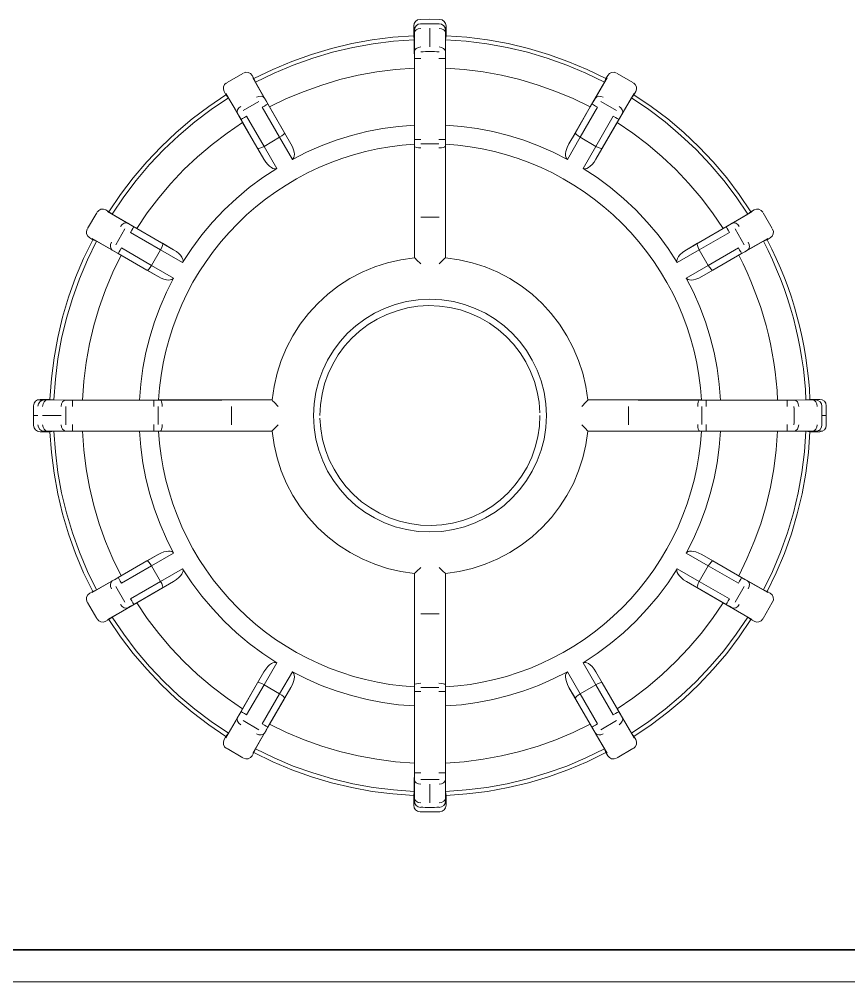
# Model space of a CAD drawing. Header units: millimetres. Extents: x -3630 to 1270, y -52213 to -49192.
# Drawn here: x -1527.95 to -1502.33, y -51440.64 to -51410.89 of the extents above; entities that cross this region are included whole.
import ezdxf

# ---------------------------------------------------------------- set-up
doc = ezdxf.new("R2010")
doc.units = ezdxf.units.MM
doc.linetypes.add('CENTER', pattern=[2, 1.25, -0.25, 0.25, -0.25])
doc.layers.add('1', color=1, linetype='CENTER')

msp = doc.modelspace()

# ---------------------------------------------------------------- linework, layer by layer
at = {"layer": '1', "color": 7, "linetype": 'Continuous', "lineweight": 18}
for p, q in [((-1515.265, -51410.895), (-1515.57, -51410.898)), ((-1514.96, -51410.898), (-1515.265, -51410.895)), ((-1515.747, -51411.232), (-1515.765, -51411.098)), ((-1515.765, -51411.098), (-1515.765, -51411.405)), ((-1514.783, -51411.232), (-1514.765, -51411.098)), ((-1514.765, -51411.098), (-1514.765, -51411.405)), ((-1515.748, -51411.528), (-1515.765, -51411.405)), ((-1515.745, -51412.405), (-1515.748, -51411.528)), ((-1515.744, -51411.893), (-1515.746, -51411.32)), ((-1514.786, -51411.893), (-1514.784, -51411.32)), ((-1514.781, -51411.528), (-1514.784, -51412.405)), ((-1514.765, -51411.405), (-1514.781, -51411.528)), ((-1515.744, -51414.615), (-1515.744, -51412.105)), ((-1514.786, -51414.615), (-1514.786, -51412.105)), ((-1515.745, -51412.405), (-1515.745, -51414.169)), ((-1514.784, -51412.405), (-1514.784, -51414.169)), ((-1521.535, -51412.851), (-1521.045, -51412.567)), ((-1520.702, -51412.728), (-1520.757, -51412.632)), ((-1520.702, -51412.728), (-1520.654, -51412.843)), ((-1509.876, -51412.843), (-1509.828, -51412.728)), ((-1509.828, -51412.728), (-1509.773, -51412.632)), ((-1509.485, -51412.567), (-1508.995, -51412.851)), ((-1520.654, -51412.843), (-1520.218, -51413.604)), ((-1510.311, -51413.604), (-1509.876, -51412.843)), ((-1521.568, -51413.228), (-1521.623, -51413.132)), ((-1521.492, -51413.326), (-1521.568, -51413.228)), ((-1521.051, -51414.084), (-1521.492, -51413.326)), ((-1509.038, -51413.326), (-1509.479, -51414.084)), ((-1508.962, -51413.228), (-1509.038, -51413.326)), ((-1508.962, -51413.228), (-1508.907, -51413.132)), ((-1520.444, -51413.614), (-1519.909, -51414.544)), ((-1520.271, -51413.514), (-1519.758, -51414.402)), ((-1519.561, -51414.743), (-1520.218, -51413.604)), ((-1510.969, -51414.743), (-1510.311, -51413.604)), ((-1510.259, -51413.514), (-1510.771, -51414.402)), ((-1510.621, -51414.544), (-1510.086, -51413.614)), ((-1520.391, -51414.823), (-1520.929, -51413.894)), ((-1509.601, -51413.894), (-1510.139, -51414.823)), ((-1521.102, -51413.994), (-1520.589, -51414.882)), ((-1520.393, -51415.224), (-1521.051, -51414.084)), ((-1515.745, -51414.169), (-1515.746, -51414.758)), ((-1514.783, -51414.758), (-1514.784, -51414.169)), ((-1510.137, -51415.224), (-1509.479, -51414.084)), ((-1509.428, -51413.994), (-1509.941, -51414.882)), ((-1520.391, -51414.823), (-1519.909, -51414.544)), ((-1519.909, -51414.544), (-1519.516, -51415.225)), ((-1519.561, -51414.743), (-1519.758, -51414.402)), ((-1511.014, -51415.225), (-1510.621, -51414.544)), ((-1510.771, -51414.402), (-1510.969, -51414.743)), ((-1510.621, -51414.544), (-1510.139, -51414.823)), ((-1519.998, -51415.503), (-1520.391, -51414.823)), ((-1515.746, -51414.758), (-1515.746, -51418.268)), ((-1515.746, -51416.712), (-1515.744, -51414.819)), ((-1515.744, -51414.819), (-1515.744, -51414.615)), ((-1514.786, -51414.819), (-1514.786, -51414.615)), ((-1514.784, -51416.712), (-1514.786, -51414.819)), ((-1514.783, -51414.758), (-1514.783, -51418.268)), ((-1510.139, -51414.823), (-1510.532, -51415.503)), ((-1520.589, -51414.882), (-1520.393, -51415.224)), ((-1509.941, -51414.882), (-1510.137, -51415.224)), ((-1525.842, -51417.365), (-1525.559, -51416.874)), ((-1525.182, -51416.842), (-1525.277, -51416.787)), ((-1525.182, -51416.842), (-1525.083, -51416.918)), ((-1525.083, -51416.918), (-1524.325, -51417.359)), ((-1515.746, -51417.274), (-1515.746, -51416.712)), ((-1514.784, -51417.274), (-1514.784, -51416.712)), ((-1506.205, -51417.359), (-1505.447, -51416.918)), ((-1505.447, -51416.918), (-1505.348, -51416.842)), ((-1505.348, -51416.842), (-1505.253, -51416.787)), ((-1504.971, -51416.874), (-1504.688, -51417.365)), ((-1524.515, -51417.481), (-1523.587, -51418.019)), ((-1524.415, -51417.308), (-1523.528, -51417.82)), ((-1523.186, -51418.017), (-1524.325, -51417.359)), ((-1515.746, -51418.266), (-1515.746, -51417.274)), ((-1514.784, -51418.266), (-1514.784, -51417.274)), ((-1507.344, -51418.017), (-1506.205, -51417.359)), ((-1506.115, -51417.308), (-1507.002, -51417.82)), ((-1506.015, -51417.481), (-1506.943, -51418.019)), ((-1525.682, -51417.708), (-1525.777, -51417.653)), ((-1525.567, -51417.755), (-1525.682, -51417.708)), ((-1524.806, -51418.191), (-1525.567, -51417.755)), ((-1504.963, -51417.755), (-1505.724, -51418.191)), ((-1504.848, -51417.708), (-1504.963, -51417.755)), ((-1504.848, -51417.708), (-1504.753, -51417.653)), ((-1523.865, -51418.501), (-1524.795, -51417.965)), ((-1523.865, -51418.501), (-1523.587, -51418.019)), ((-1523.587, -51418.019), (-1522.907, -51418.411)), ((-1523.186, -51418.017), (-1523.528, -51417.82)), ((-1507.623, -51418.411), (-1506.943, -51418.019)), ((-1507.002, -51417.82), (-1507.344, -51418.017)), ((-1506.943, -51418.019), (-1506.665, -51418.501)), ((-1505.735, -51417.965), (-1506.665, -51418.501)), ((-1524.895, -51418.139), (-1524.007, -51418.651)), ((-1523.666, -51418.849), (-1524.806, -51418.191)), ((-1506.863, -51418.849), (-1505.724, -51418.191)), ((-1505.635, -51418.139), (-1506.523, -51418.651)), ((-1524.007, -51418.651), (-1523.666, -51418.849)), ((-1523.185, -51418.893), (-1523.865, -51418.501)), ((-1506.665, -51418.501), (-1507.345, -51418.893)), ((-1506.863, -51418.849), (-1506.523, -51418.651)), ((-1527.511, -51422.84), (-1527.511, -51423.45)), ((-1527.311, -51422.645), (-1527.004, -51422.645)), ((-1527.193, -51422.66), (-1527.311, -51422.645)), ((-1526.517, -51422.665), (-1527.089, -51422.663)), ((-1527.004, -51422.645), (-1526.881, -51422.661)), ((-1526.881, -51422.661), (-1526.004, -51422.664)), ((-1523.795, -51422.666), (-1526.304, -51422.666)), ((-1526.004, -51422.664), (-1524.241, -51422.664)), ((-1524.241, -51422.664), (-1523.651, -51422.663)), ((-1523.59, -51422.665), (-1523.795, -51422.666)), ((-1523.651, -51422.663), (-1520.141, -51422.663)), ((-1521.698, -51422.664), (-1523.59, -51422.665)), ((-1521.135, -51422.663), (-1521.698, -51422.664)), ((-1520.144, -51422.663), (-1521.135, -51422.663)), ((-1506.879, -51422.663), (-1510.389, -51422.663)), ((-1510.386, -51422.663), (-1509.395, -51422.663)), ((-1509.395, -51422.663), (-1508.832, -51422.664)), ((-1508.832, -51422.664), (-1506.939, -51422.665)), ((-1506.939, -51422.665), (-1506.735, -51422.666)), ((-1506.289, -51422.664), (-1506.879, -51422.663)), ((-1506.735, -51422.666), (-1504.226, -51422.666)), ((-1504.526, -51422.664), (-1506.289, -51422.664)), ((-1504.526, -51422.664), (-1503.649, -51422.661)), ((-1504.013, -51422.665), (-1503.441, -51422.663)), ((-1503.649, -51422.661), (-1503.526, -51422.645)), ((-1503.219, -51422.645), (-1503.526, -51422.645)), ((-1503.353, -51422.662), (-1503.219, -51422.645)), ((-1503.019, -51423.45), (-1503.019, -51422.84)), ((-1527.177, -51423.627), (-1527.311, -51423.645)), ((-1527.311, -51423.645), (-1527.004, -51423.645)), ((-1526.517, -51423.624), (-1527.089, -51423.626)), ((-1526.881, -51423.628), (-1527.004, -51423.645)), ((-1526.004, -51423.625), (-1526.881, -51423.628)), ((-1523.795, -51423.624), (-1526.304, -51423.624)), ((-1526.004, -51423.625), (-1524.241, -51423.625)), ((-1524.241, -51423.625), (-1523.651, -51423.626)), ((-1523.59, -51423.624), (-1523.795, -51423.624)), ((-1523.651, -51423.626), (-1520.141, -51423.626)), ((-1521.698, -51423.625), (-1523.59, -51423.624)), ((-1521.135, -51423.626), (-1521.698, -51423.625)), ((-1520.144, -51423.626), (-1521.135, -51423.626)), ((-1506.879, -51423.626), (-1510.389, -51423.626)), ((-1510.386, -51423.626), (-1509.395, -51423.626)), ((-1509.395, -51423.626), (-1508.832, -51423.625)), ((-1508.832, -51423.625), (-1506.939, -51423.624)), ((-1506.939, -51423.624), (-1506.735, -51423.624)), ((-1506.289, -51423.625), (-1506.879, -51423.626)), ((-1506.735, -51423.624), (-1504.226, -51423.624)), ((-1504.526, -51423.625), (-1506.289, -51423.625)), ((-1503.649, -51423.628), (-1504.526, -51423.625)), ((-1504.013, -51423.624), (-1503.441, -51423.626)), ((-1503.526, -51423.645), (-1503.649, -51423.628)), ((-1503.219, -51423.645), (-1503.526, -51423.645)), ((-1503.337, -51423.629), (-1503.219, -51423.645)), ((-1523.666, -51427.44), (-1524.806, -51428.098)), ((-1523.666, -51427.44), (-1524.007, -51427.638)), ((-1523.865, -51427.788), (-1523.185, -51427.396)), ((-1507.345, -51427.396), (-1506.665, -51427.788)), ((-1506.863, -51427.44), (-1505.724, -51428.098)), ((-1506.523, -51427.638), (-1506.863, -51427.44)), ((-1524.895, -51428.151), (-1524.007, -51427.638)), ((-1524.795, -51428.324), (-1523.865, -51427.788)), ((-1523.587, -51428.271), (-1523.865, -51427.788)), ((-1522.907, -51427.878), (-1523.587, -51428.271)), ((-1506.943, -51428.271), (-1507.623, -51427.878)), ((-1506.665, -51427.788), (-1506.943, -51428.271)), ((-1506.665, -51427.788), (-1505.735, -51428.324)), ((-1505.635, -51428.151), (-1506.523, -51427.638)), ((-1525.567, -51428.534), (-1524.806, -51428.098)), ((-1515.746, -51431.531), (-1515.746, -51428.021)), ((-1515.746, -51428.023), (-1515.746, -51429.015)), ((-1514.784, -51428.023), (-1514.784, -51429.015)), ((-1514.783, -51431.531), (-1514.783, -51428.021)), ((-1505.724, -51428.098), (-1504.963, -51428.534)), ((-1523.587, -51428.271), (-1524.515, -51428.808)), ((-1524.415, -51428.981), (-1523.528, -51428.469)), ((-1523.186, -51428.273), (-1524.325, -51428.93)), ((-1523.528, -51428.469), (-1523.186, -51428.273)), ((-1507.344, -51428.273), (-1506.205, -51428.93)), ((-1507.344, -51428.273), (-1507.002, -51428.469)), ((-1506.115, -51428.981), (-1507.002, -51428.469)), ((-1506.015, -51428.808), (-1506.943, -51428.271)), ((-1525.682, -51428.581), (-1525.777, -51428.637)), ((-1525.682, -51428.581), (-1525.567, -51428.534)), ((-1504.963, -51428.534), (-1504.848, -51428.581)), ((-1504.848, -51428.581), (-1504.753, -51428.637)), ((-1525.559, -51429.415), (-1525.842, -51428.924)), ((-1524.325, -51428.93), (-1525.083, -51429.371)), ((-1515.746, -51429.015), (-1515.746, -51429.577)), ((-1514.784, -51429.015), (-1514.784, -51429.577)), ((-1505.447, -51429.371), (-1506.205, -51428.93)), ((-1504.688, -51428.924), (-1504.971, -51429.415)), ((-1525.083, -51429.371), (-1525.182, -51429.447)), ((-1505.348, -51429.447), (-1505.447, -51429.371)), ((-1525.182, -51429.447), (-1525.277, -51429.503)), ((-1515.746, -51429.577), (-1515.744, -51431.47)), ((-1514.784, -51429.577), (-1514.786, -51431.47)), ((-1505.348, -51429.447), (-1505.253, -51429.503)), ((-1520.391, -51431.466), (-1519.998, -51430.786)), ((-1510.532, -51430.786), (-1510.139, -51431.466)), ((-1520.393, -51431.066), (-1521.051, -51432.205)), ((-1520.393, -51431.066), (-1520.589, -51431.407)), ((-1519.516, -51431.064), (-1519.909, -51431.745)), ((-1510.621, -51431.745), (-1511.014, -51431.064)), ((-1510.137, -51431.066), (-1509.479, -51432.205)), ((-1509.941, -51431.407), (-1510.137, -51431.066)), ((-1521.102, -51432.295), (-1520.589, -51431.407)), ((-1520.929, -51432.395), (-1520.391, -51431.466)), ((-1519.909, -51431.745), (-1520.391, -51431.466)), ((-1515.744, -51431.47), (-1515.744, -51431.675)), ((-1514.786, -51431.47), (-1514.786, -51431.675)), ((-1510.139, -51431.466), (-1510.621, -51431.745)), ((-1510.139, -51431.466), (-1509.601, -51432.395)), ((-1509.428, -51432.295), (-1509.941, -51431.407)), ((-1519.909, -51431.745), (-1520.444, -51432.675)), ((-1519.561, -51431.546), (-1520.218, -51432.685)), ((-1519.758, -51431.887), (-1519.561, -51431.546)), ((-1515.745, -51432.12), (-1515.746, -51431.531)), ((-1515.744, -51431.675), (-1515.744, -51434.184)), ((-1514.786, -51431.675), (-1514.786, -51434.184)), ((-1514.784, -51432.121), (-1514.783, -51431.531)), ((-1510.969, -51431.546), (-1510.311, -51432.685)), ((-1510.969, -51431.546), (-1510.771, -51431.887)), ((-1510.086, -51432.675), (-1510.621, -51431.745)), ((-1520.271, -51432.775), (-1519.758, -51431.887)), ((-1510.259, -51432.775), (-1510.771, -51431.887)), ((-1521.492, -51432.963), (-1521.051, -51432.205)), ((-1515.745, -51433.884), (-1515.745, -51432.12)), ((-1514.784, -51433.884), (-1514.784, -51432.121)), ((-1509.479, -51432.205), (-1509.038, -51432.963)), ((-1520.218, -51432.685), (-1520.654, -51433.446)), ((-1509.876, -51433.446), (-1510.311, -51432.685)), ((-1521.568, -51433.061), (-1521.492, -51432.963)), ((-1509.038, -51432.963), (-1508.962, -51433.061)), ((-1521.568, -51433.061), (-1521.623, -51433.157)), ((-1508.962, -51433.061), (-1508.907, -51433.157)), ((-1521.045, -51433.722), (-1521.535, -51433.439)), ((-1520.702, -51433.561), (-1520.757, -51433.657)), ((-1520.654, -51433.446), (-1520.702, -51433.561)), ((-1509.828, -51433.561), (-1509.876, -51433.446)), ((-1509.828, -51433.561), (-1509.773, -51433.657)), ((-1508.995, -51433.439), (-1509.485, -51433.722)), ((-1515.748, -51434.761), (-1515.745, -51433.884)), ((-1514.784, -51433.884), (-1514.781, -51434.761)), ((-1515.744, -51434.396), (-1515.746, -51434.969)), ((-1514.786, -51434.396), (-1514.784, -51434.969)), ((-1515.765, -51434.884), (-1515.748, -51434.761)), ((-1514.781, -51434.761), (-1514.765, -51434.884)), ((-1515.765, -51435.191), (-1515.765, -51434.884)), ((-1515.747, -51435.057), (-1515.765, -51435.191)), ((-1514.783, -51435.057), (-1514.765, -51435.191)), ((-1514.765, -51435.191), (-1514.765, -51434.884)), ((-1515.57, -51435.391), (-1515.265, -51435.395)), ((-1515.265, -51435.395), (-1514.96, -51435.391)), ((-1550.265, -51439.645), (-1480.265, -51439.645)), ((-1480.265, -51439.667), (-1550.265, -51439.667)), ((-1551.765, -51440.645), (-1478.765, -51440.645))]:
    msp.add_line(p, q, dxfattribs=at)
at = {"layer": '1', "color": 7, "linetype": 'Continuous', "lineweight": 13}
for p, q in [((-1515.265, -51411.175), (-1515.265, -51411.748)), ((-1521.045, -51412.568), (-1521.535, -51412.851)), ((-1520.384, -51413.32), (-1520.736, -51412.706)), ((-1510.146, -51413.319), (-1509.794, -51412.706)), ((-1508.995, -51412.85), (-1509.485, -51412.567)), ((-1521.214, -51413.799), (-1521.57, -51413.187)), ((-1509.316, -51413.799), (-1508.96, -51413.187)), ((-1521.032, -51413.715), (-1520.548, -51413.435)), ((-1509.982, -51413.435), (-1509.498, -51413.715)), ((-1515.544, -51414.745), (-1514.986, -51414.745)), ((-1525.559, -51416.875), (-1525.842, -51417.365)), ((-1524.611, -51417.196), (-1525.222, -51416.84)), ((-1505.919, -51417.195), (-1505.308, -51416.84)), ((-1504.688, -51417.365), (-1504.971, -51416.874)), ((-1514.984, -51417.014), (-1515.546, -51417.014)), ((-1524.974, -51417.862), (-1524.695, -51417.377)), ((-1505.555, -51417.862), (-1505.835, -51417.377)), ((-1525.09, -51418.025), (-1525.704, -51417.674)), ((-1505.44, -51418.025), (-1504.826, -51417.674)), ((-1527.254, -51422.678), (-1527.388, -51422.66)), ((-1526.304, -51422.666), (-1523.795, -51422.666)), ((-1523.665, -51422.865), (-1523.665, -51423.424)), ((-1523.586, -51422.666), (-1521.693, -51422.664)), ((-1521.395, -51422.863), (-1521.395, -51423.426)), ((-1509.135, -51423.426), (-1509.135, -51422.863)), ((-1506.865, -51422.865), (-1506.865, -51423.424)), ((-1527.515, -51423.145), (-1527.38, -51423.145)), ((-1526.661, -51423.145), (-1527.234, -51423.145)), ((-1503.015, -51423.145), (-1503.15, -51423.145)), ((-1506.944, -51423.623), (-1508.836, -51423.625)), ((-1504.226, -51423.623), (-1506.735, -51423.623)), ((-1503.275, -51423.611), (-1503.142, -51423.629)), ((-1525.09, -51428.264), (-1525.704, -51428.615)), ((-1524.695, -51428.912), (-1524.974, -51428.427)), ((-1505.555, -51428.427), (-1505.835, -51428.912)), ((-1505.44, -51428.264), (-1504.826, -51428.615)), ((-1525.842, -51428.925), (-1525.559, -51429.415)), ((-1524.611, -51429.094), (-1525.222, -51429.449)), ((-1505.919, -51429.094), (-1505.308, -51429.449)), ((-1504.971, -51429.414), (-1504.688, -51428.924)), ((-1515.546, -51429.275), (-1514.984, -51429.275)), ((-1514.986, -51431.545), (-1515.544, -51431.545)), ((-1521.214, -51432.49), (-1521.57, -51433.102)), ((-1520.548, -51432.854), (-1521.032, -51432.574)), ((-1509.982, -51432.854), (-1509.498, -51432.574)), ((-1509.316, -51432.491), (-1508.96, -51433.102)), ((-1520.384, -51432.97), (-1520.736, -51433.583)), ((-1510.146, -51432.969), (-1509.794, -51433.583)), ((-1521.535, -51433.439), (-1521.045, -51433.722)), ((-1509.485, -51433.721), (-1508.995, -51433.439)), ((-1515.265, -51435.114), (-1515.265, -51434.541))]:
    msp.add_line(p, q, dxfattribs=at)
at = {"layer": '1', "color": 7, "linetype": 'Continuous', "lineweight": 18}
for points in [[(-1515.57, -51410.898), (-1515.645, -51410.915), (-1515.708, -51410.959), (-1515.75, -51411.023), (-1515.765, -51411.098)], [(-1514.765, -51411.098), (-1514.78, -51411.023), (-1514.822, -51410.959), (-1514.885, -51410.915), (-1514.96, -51410.898)], [(-1515.747, -51411.232), (-1515.732, -51411.157), (-1515.69, -51411.093), (-1515.627, -51411.049), (-1515.552, -51411.033)], [(-1515.746, -51411.32), (-1515.747, -51411.257), (-1515.747, -51411.239), (-1515.747, -51411.232)], [(-1515.746, -51411.32), (-1515.731, -51411.267), (-1515.689, -51411.221), (-1515.625, -51411.19), (-1515.55, -51411.179)], [(-1514.98, -51411.179), (-1514.905, -51411.19), (-1514.841, -51411.221), (-1514.799, -51411.267), (-1514.784, -51411.32)], [(-1514.978, -51411.033), (-1514.903, -51411.049), (-1514.84, -51411.093), (-1514.798, -51411.157), (-1514.783, -51411.232)], [(-1514.784, -51411.32), (-1514.783, -51411.257), (-1514.783, -51411.239), (-1514.783, -51411.232)], [(-1515.765, -51411.405), (-1516.407, -51411.45), (-1517.046, -51411.53), (-1517.68, -51411.645), (-1518.306, -51411.795), (-1518.923, -51411.979), (-1519.529, -51412.196), (-1520.123, -51412.446), (-1520.702, -51412.728)], [(-1520.654, -51412.843), (-1520.079, -51412.562), (-1519.49, -51412.313), (-1518.887, -51412.097), (-1518.274, -51411.914), (-1517.652, -51411.766), (-1517.022, -51411.652), (-1516.387, -51411.573), (-1515.748, -51411.528)], [(-1514.781, -51411.528), (-1514.143, -51411.573), (-1513.508, -51411.652), (-1512.878, -51411.766), (-1512.256, -51411.914), (-1511.642, -51412.097), (-1511.04, -51412.313), (-1510.451, -51412.562), (-1509.876, -51412.843)], [(-1509.828, -51412.728), (-1510.407, -51412.446), (-1511, -51412.196), (-1511.607, -51411.979), (-1512.224, -51411.795), (-1512.85, -51411.645), (-1513.484, -51411.53), (-1514.123, -51411.45), (-1514.765, -51411.405)], [(-1515.744, -51411.893), (-1515.729, -51411.84), (-1515.687, -51411.794), (-1515.623, -51411.763), (-1515.548, -51411.752)], [(-1514.982, -51411.752), (-1514.907, -51411.763), (-1514.843, -51411.794), (-1514.801, -51411.84), (-1514.786, -51411.893)], [(-1515.744, -51412.105), (-1515.744, -51411.991), (-1515.744, -51411.893)], [(-1515.744, -51412.105), (-1515.729, -51412.105), (-1515.685, -51412.105), (-1515.62, -51412.105), (-1515.544, -51412.105)], [(-1514.986, -51412.105), (-1514.91, -51412.105), (-1514.845, -51412.105), (-1514.801, -51412.105), (-1514.786, -51412.105)], [(-1514.786, -51412.105), (-1514.786, -51411.99), (-1514.786, -51411.893)], [(-1520.218, -51413.604), (-1519.694, -51413.349), (-1519.156, -51413.123), (-1518.606, -51412.927), (-1518.047, -51412.761), (-1517.48, -51412.625), (-1516.906, -51412.521), (-1516.327, -51412.447), (-1515.745, -51412.405)], [(-1514.784, -51412.405), (-1514.203, -51412.447), (-1513.624, -51412.521), (-1513.05, -51412.625), (-1512.483, -51412.761), (-1511.923, -51412.927), (-1511.374, -51413.123), (-1510.836, -51413.349), (-1510.311, -51413.604)], [(-1520.757, -51412.632), (-1520.808, -51412.573), (-1520.878, -51412.539), (-1520.956, -51412.534), (-1521.03, -51412.559)], [(-1509.5, -51412.559), (-1509.574, -51412.534), (-1509.652, -51412.539), (-1509.722, -51412.573), (-1509.773, -51412.632)], [(-1521.55, -51412.859), (-1521.608, -51412.91), (-1521.643, -51412.98), (-1521.648, -51413.058), (-1521.623, -51413.132)], [(-1508.907, -51413.132), (-1508.882, -51413.058), (-1508.887, -51412.98), (-1508.921, -51412.91), (-1508.98, -51412.859)], [(-1521.568, -51413.228), (-1522.101, -51413.588), (-1522.615, -51413.977), (-1523.106, -51414.393), (-1523.573, -51414.836), (-1524.016, -51415.304), (-1524.433, -51415.795), (-1524.821, -51416.308), (-1525.182, -51416.842)], [(-1525.083, -51416.918), (-1524.726, -51416.387), (-1524.34, -51415.877), (-1523.926, -51415.388), (-1523.486, -51414.924), (-1523.021, -51414.484), (-1522.533, -51414.07), (-1522.023, -51413.684), (-1521.492, -51413.326)], [(-1520.377, -51413.331), (-1520.417, -51413.291), (-1520.478, -51413.273), (-1520.549, -51413.279), (-1520.621, -51413.308)], [(-1520.377, -51413.331), (-1520.328, -51413.415), (-1520.271, -51413.514)], [(-1510.153, -51413.331), (-1510.202, -51413.415), (-1510.259, -51413.514)], [(-1509.909, -51413.308), (-1509.981, -51413.279), (-1510.052, -51413.273), (-1510.113, -51413.291), (-1510.153, -51413.331)], [(-1509.038, -51413.326), (-1508.507, -51413.684), (-1507.997, -51414.07), (-1507.509, -51414.484), (-1507.044, -51414.924), (-1506.604, -51415.388), (-1506.19, -51415.877), (-1505.804, -51416.387), (-1505.447, -51416.918)], [(-1505.348, -51416.842), (-1505.709, -51416.308), (-1506.097, -51415.795), (-1506.514, -51415.304), (-1506.956, -51414.836), (-1507.424, -51414.393), (-1507.915, -51413.977), (-1508.428, -51413.588), (-1508.962, -51413.228)], [(-1521.106, -51413.588), (-1521.166, -51413.636), (-1521.207, -51413.695), (-1521.222, -51413.756), (-1521.208, -51413.811)], [(-1520.271, -51413.514), (-1520.284, -51413.522), (-1520.322, -51413.544), (-1520.378, -51413.576), (-1520.444, -51413.614)], [(-1510.086, -51413.614), (-1510.152, -51413.576), (-1510.208, -51413.544), (-1510.246, -51413.522), (-1510.259, -51413.514)], [(-1509.322, -51413.811), (-1509.308, -51413.756), (-1509.323, -51413.695), (-1509.363, -51413.636), (-1509.424, -51413.588)], [(-1521.208, -51413.811), (-1521.159, -51413.895), (-1521.102, -51413.994)], [(-1520.929, -51413.894), (-1520.995, -51413.932), (-1521.051, -51413.965), (-1521.089, -51413.987), (-1521.102, -51413.994)], [(-1509.428, -51413.994), (-1509.441, -51413.987), (-1509.479, -51413.965), (-1509.535, -51413.932), (-1509.601, -51413.894)], [(-1509.322, -51413.811), (-1509.37, -51413.895), (-1509.428, -51413.994)], [(-1524.325, -51417.359), (-1523.998, -51416.876), (-1523.645, -51416.411), (-1523.267, -51415.967), (-1522.866, -51415.543), (-1522.443, -51415.142), (-1521.998, -51414.764), (-1521.534, -51414.412), (-1521.051, -51414.084)], [(-1519.516, -51415.225), (-1519.075, -51415.003), (-1518.623, -51414.806), (-1518.161, -51414.635), (-1517.689, -51414.489), (-1517.21, -51414.369), (-1516.726, -51414.275), (-1516.238, -51414.209), (-1515.745, -51414.169)], [(-1514.784, -51414.169), (-1514.292, -51414.208), (-1513.804, -51414.275), (-1513.32, -51414.369), (-1512.841, -51414.489), (-1512.369, -51414.635), (-1511.907, -51414.806), (-1511.455, -51415.003), (-1511.014, -51415.225)], [(-1509.479, -51414.084), (-1508.996, -51414.412), (-1508.532, -51414.764), (-1508.087, -51415.142), (-1507.664, -51415.543), (-1507.262, -51415.967), (-1506.885, -51416.411), (-1506.532, -51416.876), (-1506.205, -51417.359)], [(-1519.909, -51414.544), (-1519.843, -51414.502), (-1519.792, -51414.461), (-1519.763, -51414.425), (-1519.758, -51414.402)], [(-1510.621, -51414.544), (-1510.687, -51414.502), (-1510.738, -51414.461), (-1510.768, -51414.426), (-1510.771, -51414.402)], [(-1515.746, -51414.758), (-1516.128, -51414.789), (-1516.506, -51414.837), (-1516.882, -51414.902), (-1517.256, -51414.984), (-1517.626, -51415.083), (-1517.989, -51415.199), (-1518.348, -51415.331), (-1518.7, -51415.479), (-1519.046, -51415.643), (-1519.383, -51415.823), (-1519.711, -51416.018), (-1520.031, -51416.228), (-1520.341, -51416.452), (-1520.64, -51416.689), (-1520.928, -51416.94), (-1521.204, -51417.204), (-1521.469, -51417.481), (-1521.72, -51417.769), (-1521.957, -51418.068), (-1522.181, -51418.378), (-1522.391, -51418.698), (-1522.586, -51419.026), (-1522.766, -51419.363), (-1522.93, -51419.708), (-1523.078, -51420.061), (-1523.211, -51420.419), (-1523.326, -51420.783), (-1523.425, -51421.153), (-1523.508, -51421.526), (-1523.573, -51421.903), (-1523.621, -51422.282), (-1523.651, -51422.663)], [(-1520.589, -51414.882), (-1520.567, -51414.89), (-1520.522, -51414.882), (-1520.46, -51414.858), (-1520.391, -51414.823)], [(-1519.561, -51414.743), (-1519.514, -51414.834), (-1519.48, -51414.927), (-1519.462, -51415.001), (-1519.454, -51415.069), (-1519.457, -51415.124), (-1519.469, -51415.17), (-1519.489, -51415.203), (-1519.516, -51415.225)], [(-1515.744, -51414.615), (-1515.729, -51414.615), (-1515.685, -51414.615), (-1515.62, -51414.615), (-1515.544, -51414.615)], [(-1515.744, -51414.819), (-1515.729, -51414.839), (-1515.685, -51414.855), (-1515.62, -51414.866), (-1515.544, -51414.87)], [(-1514.986, -51414.615), (-1514.909, -51414.615), (-1514.845, -51414.615), (-1514.801, -51414.615), (-1514.786, -51414.615)], [(-1514.986, -51414.87), (-1514.909, -51414.866), (-1514.845, -51414.855), (-1514.801, -51414.839), (-1514.786, -51414.819)], [(-1506.879, -51422.663), (-1506.909, -51422.282), (-1506.957, -51421.903), (-1507.022, -51421.527), (-1507.104, -51421.153), (-1507.203, -51420.784), (-1507.319, -51420.42), (-1507.451, -51420.062), (-1507.599, -51419.709), (-1507.764, -51419.364), (-1507.943, -51419.027), (-1508.138, -51418.698), (-1508.348, -51418.379), (-1508.572, -51418.069), (-1508.81, -51417.77), (-1509.061, -51417.482), (-1509.325, -51417.205), (-1509.601, -51416.941), (-1509.889, -51416.69), (-1510.188, -51416.452), (-1510.498, -51416.228), (-1510.818, -51416.018), (-1511.146, -51415.823), (-1511.483, -51415.644), (-1511.829, -51415.48), (-1512.181, -51415.331), (-1512.54, -51415.199), (-1512.903, -51415.083), (-1513.273, -51414.984), (-1513.647, -51414.902), (-1514.023, -51414.837), (-1514.402, -51414.789), (-1514.783, -51414.758)], [(-1510.969, -51414.743), (-1511.026, -51414.86), (-1511.065, -51414.985), (-1511.075, -51415.049), (-1511.074, -51415.115), (-1511.057, -51415.177), (-1511.039, -51415.204), (-1511.014, -51415.225)], [(-1509.941, -51414.882), (-1509.963, -51414.89), (-1510.008, -51414.882), (-1510.07, -51414.859), (-1510.139, -51414.823)], [(-1519.998, -51415.503), (-1520.032, -51415.516), (-1520.071, -51415.516), (-1520.116, -51415.504), (-1520.165, -51415.478), (-1520.219, -51415.439), (-1520.274, -51415.386), (-1520.336, -51415.31), (-1520.393, -51415.224)], [(-1510.137, -51415.224), (-1510.193, -51415.309), (-1510.256, -51415.386), (-1510.31, -51415.438), (-1510.366, -51415.479), (-1510.415, -51415.504), (-1510.461, -51415.516), (-1510.499, -51415.515), (-1510.532, -51415.503)], [(-1522.907, -51418.411), (-1522.621, -51417.978), (-1522.311, -51417.563), (-1521.978, -51417.166), (-1521.621, -51416.789), (-1521.243, -51416.432), (-1520.847, -51416.099), (-1520.432, -51415.789), (-1519.998, -51415.503)], [(-1510.532, -51415.503), (-1510.098, -51415.789), (-1509.683, -51416.099), (-1509.287, -51416.432), (-1508.909, -51416.788), (-1508.552, -51417.166), (-1508.219, -51417.563), (-1507.909, -51417.978), (-1507.623, -51418.411)], [(-1525.277, -51416.787), (-1525.351, -51416.761), (-1525.429, -51416.767), (-1525.499, -51416.801), (-1525.551, -51416.86)], [(-1504.979, -51416.86), (-1505.031, -51416.801), (-1505.101, -51416.767), (-1505.179, -51416.761), (-1505.253, -51416.787)], [(-1524.599, -51417.201), (-1524.653, -51417.188), (-1524.715, -51417.202), (-1524.774, -51417.243), (-1524.821, -51417.304)], [(-1524.599, -51417.201), (-1524.515, -51417.25), (-1524.415, -51417.308)], [(-1505.931, -51417.201), (-1506.015, -51417.25), (-1506.115, -51417.308)], [(-1505.709, -51417.304), (-1505.756, -51417.243), (-1505.815, -51417.202), (-1505.877, -51417.188), (-1505.931, -51417.201)], [(-1525.851, -51417.379), (-1525.876, -51417.453), (-1525.871, -51417.531), (-1525.836, -51417.601), (-1525.777, -51417.653)], [(-1524.415, -51417.308), (-1524.423, -51417.321), (-1524.445, -51417.359), (-1524.477, -51417.415), (-1524.515, -51417.481)], [(-1506.015, -51417.481), (-1506.053, -51417.415), (-1506.085, -51417.359), (-1506.107, -51417.321), (-1506.115, -51417.308)], [(-1504.753, -51417.653), (-1504.694, -51417.601), (-1504.659, -51417.531), (-1504.654, -51417.453), (-1504.679, -51417.379)], [(-1525.682, -51417.708), (-1525.964, -51418.287), (-1526.214, -51418.88), (-1526.431, -51419.486), (-1526.615, -51420.103), (-1526.764, -51420.73), (-1526.879, -51421.363), (-1526.959, -51422.002), (-1527.004, -51422.645)], [(-1526.881, -51422.661), (-1526.837, -51422.023), (-1526.758, -51421.388), (-1526.644, -51420.758), (-1526.495, -51420.135), (-1526.313, -51419.522), (-1526.096, -51418.92), (-1525.848, -51418.33), (-1525.567, -51417.755)], [(-1525.101, -51417.789), (-1525.13, -51417.86), (-1525.136, -51417.932), (-1525.118, -51417.992), (-1525.079, -51418.033)], [(-1505.451, -51418.033), (-1505.412, -51417.992), (-1505.394, -51417.932), (-1505.4, -51417.86), (-1505.429, -51417.789)], [(-1525.079, -51418.033), (-1524.995, -51418.081), (-1524.895, -51418.139)], [(-1524.795, -51417.965), (-1524.833, -51418.032), (-1524.866, -51418.088), (-1524.887, -51418.125), (-1524.895, -51418.139)], [(-1523.587, -51418.019), (-1523.551, -51417.949), (-1523.528, -51417.888), (-1523.52, -51417.842), (-1523.528, -51417.82)], [(-1523.186, -51418.017), (-1523.1, -51418.072), (-1523.024, -51418.135), (-1522.971, -51418.19), (-1522.93, -51418.246), (-1522.906, -51418.295), (-1522.893, -51418.341), (-1522.894, -51418.379), (-1522.907, -51418.411)], [(-1507.344, -51418.017), (-1507.452, -51418.089), (-1507.548, -51418.178), (-1507.588, -51418.229), (-1507.621, -51418.286), (-1507.637, -51418.349), (-1507.635, -51418.381), (-1507.623, -51418.411)], [(-1506.943, -51418.019), (-1506.979, -51417.949), (-1507.002, -51417.888), (-1507.011, -51417.842), (-1507.002, -51417.82)], [(-1505.635, -51418.139), (-1505.643, -51418.125), (-1505.664, -51418.088), (-1505.697, -51418.032), (-1505.735, -51417.965)], [(-1505.451, -51418.033), (-1505.535, -51418.081), (-1505.635, -51418.139)], [(-1526.004, -51422.664), (-1525.962, -51422.082), (-1525.889, -51421.504), (-1525.784, -51420.93), (-1525.649, -51420.362), (-1525.482, -51419.803), (-1525.286, -51419.254), (-1525.06, -51418.716), (-1524.806, -51418.191)], [(-1520.141, -51422.663), (-1520.082, -51422.245), (-1519.988, -51421.837), (-1519.859, -51421.438), (-1519.694, -51421.049), (-1519.498, -51420.676), (-1519.272, -51420.323), (-1519.016, -51419.991), (-1518.73, -51419.68), (-1518.419, -51419.394), (-1518.087, -51419.138), (-1517.735, -51418.912), (-1517.361, -51418.715), (-1516.972, -51418.551), (-1516.573, -51418.422), (-1516.165, -51418.328), (-1515.746, -51418.268)], [(-1515.746, -51418.266), (-1515.741, -51418.271), (-1515.726, -51418.284), (-1515.676, -51418.33), (-1515.546, -51418.45)], [(-1514.984, -51418.45), (-1514.854, -51418.33), (-1514.804, -51418.284), (-1514.789, -51418.271), (-1514.784, -51418.266)], [(-1514.783, -51418.268), (-1514.366, -51418.328), (-1513.957, -51418.422), (-1513.559, -51418.551), (-1513.17, -51418.715), (-1512.796, -51418.912), (-1512.443, -51419.138), (-1512.111, -51419.394), (-1511.801, -51419.679), (-1511.515, -51419.99), (-1511.259, -51420.322), (-1511.032, -51420.675), (-1510.836, -51421.049), (-1510.672, -51421.438), (-1510.542, -51421.836), (-1510.448, -51422.245), (-1510.389, -51422.663)], [(-1524.007, -51418.651), (-1523.984, -51418.647), (-1523.949, -51418.618), (-1523.907, -51418.566), (-1523.865, -51418.501)], [(-1506.665, -51418.501), (-1506.623, -51418.566), (-1506.581, -51418.617), (-1506.546, -51418.647), (-1506.523, -51418.651)], [(-1524.241, -51422.664), (-1524.201, -51422.172), (-1524.134, -51421.684), (-1524.041, -51421.2), (-1523.921, -51420.721), (-1523.775, -51420.249), (-1523.603, -51419.787), (-1523.407, -51419.335), (-1523.185, -51418.893)], [(-1523.185, -51418.893), (-1523.208, -51418.922), (-1523.242, -51418.941), (-1523.286, -51418.953), (-1523.342, -51418.955), (-1523.408, -51418.948), (-1523.482, -51418.93), (-1523.574, -51418.896), (-1523.666, -51418.849)], [(-1506.863, -51418.849), (-1506.955, -51418.895), (-1507.047, -51418.93), (-1507.121, -51418.948), (-1507.19, -51418.955), (-1507.244, -51418.953), (-1507.291, -51418.94), (-1507.323, -51418.921), (-1507.345, -51418.893)], [(-1507.345, -51418.893), (-1507.123, -51419.335), (-1506.927, -51419.786), (-1506.755, -51420.248), (-1506.609, -51420.72), (-1506.489, -51421.2), (-1506.396, -51421.683), (-1506.329, -51422.171), (-1506.289, -51422.664)], [(-1518.662, -51423.145), (-1518.646, -51422.814), (-1518.598, -51422.487), (-1518.518, -51422.166), (-1518.408, -51421.854), (-1518.267, -51421.554), (-1518.098, -51421.27), (-1517.902, -51421.003), (-1517.682, -51420.756), (-1517.438, -51420.533), (-1517.173, -51420.334), (-1516.891, -51420.161), (-1516.593, -51420.017), (-1516.282, -51419.903), (-1515.962, -51419.819), (-1515.635, -51419.767), (-1515.305, -51419.747), (-1514.974, -51419.759), (-1514.647, -51419.804), (-1514.324, -51419.88), (-1514.011, -51419.987), (-1513.71, -51420.124), (-1513.424, -51420.289), (-1513.155, -51420.482), (-1512.906, -51420.7), (-1512.679, -51420.941), (-1512.477, -51421.203), (-1512.301, -51421.483), (-1512.154, -51421.78), (-1512.036, -51422.089), (-1511.948, -51422.408), (-1511.892, -51422.734), (-1511.868, -51423.064)], [(-1527.311, -51422.645), (-1527.387, -51422.659), (-1527.451, -51422.701), (-1527.495, -51422.765), (-1527.511, -51422.84)], [(-1527.377, -51422.858), (-1527.36, -51422.783), (-1527.317, -51422.719), (-1527.252, -51422.677), (-1527.177, -51422.662)], [(-1527.231, -51422.86), (-1527.219, -51422.784), (-1527.188, -51422.721), (-1527.143, -51422.678), (-1527.089, -51422.663)], [(-1527.089, -51422.663), (-1527.153, -51422.663), (-1527.17, -51422.663), (-1527.177, -51422.662)], [(-1526.658, -51422.862), (-1526.646, -51422.786), (-1526.615, -51422.723), (-1526.57, -51422.68), (-1526.517, -51422.665)], [(-1526.304, -51422.666), (-1526.419, -51422.665), (-1526.517, -51422.665)], [(-1526.304, -51422.866), (-1526.304, -51422.789), (-1526.304, -51422.724), (-1526.304, -51422.681), (-1526.304, -51422.666)], [(-1523.795, -51422.865), (-1523.795, -51422.789), (-1523.795, -51422.724), (-1523.795, -51422.681), (-1523.795, -51422.666)], [(-1523.539, -51422.865), (-1523.543, -51422.789), (-1523.554, -51422.724), (-1523.571, -51422.681), (-1523.59, -51422.665)], [(-1519.959, -51422.863), (-1520.08, -51422.733), (-1520.125, -51422.684), (-1520.139, -51422.669), (-1520.144, -51422.663)], [(-1510.571, -51422.863), (-1510.45, -51422.733), (-1510.405, -51422.684), (-1510.391, -51422.669), (-1510.386, -51422.663)], [(-1506.939, -51422.665), (-1506.959, -51422.681), (-1506.976, -51422.724), (-1506.987, -51422.789), (-1506.991, -51422.865)], [(-1506.735, -51422.666), (-1506.735, -51422.681), (-1506.735, -51422.724), (-1506.735, -51422.789), (-1506.735, -51422.865)], [(-1504.226, -51422.666), (-1504.111, -51422.665), (-1504.013, -51422.665)], [(-1504.226, -51422.666), (-1504.226, -51422.681), (-1504.226, -51422.724), (-1504.226, -51422.789), (-1504.226, -51422.866)], [(-1504.013, -51422.665), (-1503.96, -51422.68), (-1503.914, -51422.723), (-1503.884, -51422.786), (-1503.872, -51422.862)], [(-1503.441, -51422.663), (-1503.377, -51422.663), (-1503.36, -51422.663), (-1503.353, -51422.662)], [(-1503.441, -51422.663), (-1503.387, -51422.678), (-1503.342, -51422.721), (-1503.311, -51422.784), (-1503.299, -51422.86)], [(-1503.353, -51422.662), (-1503.277, -51422.677), (-1503.213, -51422.719), (-1503.169, -51422.783), (-1503.153, -51422.858)], [(-1503.019, -51422.84), (-1503.035, -51422.765), (-1503.079, -51422.701), (-1503.143, -51422.659), (-1503.219, -51422.645)], [(-1511.867, -51423.145), (-1511.884, -51423.475), (-1511.932, -51423.802), (-1512.012, -51424.124), (-1512.122, -51424.435), (-1512.263, -51424.735), (-1512.432, -51425.02), (-1512.628, -51425.286), (-1512.848, -51425.533), (-1513.092, -51425.756), (-1513.357, -51425.955), (-1513.639, -51426.128), (-1513.937, -51426.272), (-1514.247, -51426.386), (-1514.568, -51426.47), (-1514.894, -51426.522), (-1515.225, -51426.542), (-1515.555, -51426.53), (-1515.883, -51426.485), (-1516.205, -51426.409), (-1516.519, -51426.302), (-1516.82, -51426.165), (-1517.106, -51426), (-1517.375, -51425.807), (-1517.624, -51425.589), (-1517.851, -51425.348), (-1518.053, -51425.086), (-1518.229, -51424.806), (-1518.376, -51424.509), (-1518.494, -51424.2), (-1518.582, -51423.881), (-1518.638, -51423.555), (-1518.662, -51423.225)], [(-1527.511, -51423.45), (-1527.495, -51423.525), (-1527.451, -51423.588), (-1527.387, -51423.63), (-1527.311, -51423.645)], [(-1527.177, -51423.627), (-1527.252, -51423.612), (-1527.317, -51423.57), (-1527.36, -51423.506), (-1527.377, -51423.431)], [(-1527.089, -51423.626), (-1527.143, -51423.611), (-1527.188, -51423.568), (-1527.219, -51423.505), (-1527.231, -51423.429)], [(-1526.517, -51423.624), (-1526.57, -51423.609), (-1526.615, -51423.566), (-1526.646, -51423.503), (-1526.658, -51423.427)], [(-1526.304, -51423.624), (-1526.304, -51423.608), (-1526.304, -51423.565), (-1526.304, -51423.5), (-1526.304, -51423.424)], [(-1523.795, -51423.624), (-1523.795, -51423.608), (-1523.795, -51423.565), (-1523.795, -51423.5), (-1523.795, -51423.424)], [(-1523.59, -51423.624), (-1523.571, -51423.608), (-1523.554, -51423.565), (-1523.543, -51423.5), (-1523.539, -51423.424)], [(-1520.144, -51423.626), (-1520.139, -51423.62), (-1520.125, -51423.605), (-1520.08, -51423.556), (-1519.959, -51423.426)], [(-1510.571, -51423.426), (-1510.45, -51423.556), (-1510.405, -51423.605), (-1510.391, -51423.62), (-1510.386, -51423.626)], [(-1506.991, -51423.424), (-1506.987, -51423.5), (-1506.976, -51423.565), (-1506.959, -51423.608), (-1506.939, -51423.624)], [(-1506.735, -51423.424), (-1506.735, -51423.5), (-1506.735, -51423.565), (-1506.735, -51423.608), (-1506.735, -51423.624)], [(-1504.226, -51423.424), (-1504.226, -51423.5), (-1504.226, -51423.565), (-1504.226, -51423.608), (-1504.226, -51423.624)], [(-1503.872, -51423.427), (-1503.884, -51423.503), (-1503.914, -51423.566), (-1503.96, -51423.609), (-1504.013, -51423.624)], [(-1503.299, -51423.429), (-1503.311, -51423.505), (-1503.342, -51423.568), (-1503.387, -51423.611), (-1503.441, -51423.626)], [(-1503.153, -51423.431), (-1503.169, -51423.506), (-1503.213, -51423.57), (-1503.277, -51423.612), (-1503.353, -51423.627)], [(-1503.219, -51423.645), (-1503.143, -51423.63), (-1503.079, -51423.588), (-1503.035, -51423.525), (-1503.019, -51423.45)], [(-1527.089, -51423.626), (-1527.153, -51423.626), (-1527.17, -51423.626), (-1527.177, -51423.627)], [(-1527.004, -51423.645), (-1526.959, -51424.287), (-1526.879, -51424.926), (-1526.764, -51425.559), (-1526.615, -51426.186), (-1526.431, -51426.803), (-1526.214, -51427.409), (-1525.964, -51428.002), (-1525.682, -51428.581)], [(-1525.567, -51428.534), (-1525.848, -51427.959), (-1526.096, -51427.369), (-1526.313, -51426.767), (-1526.495, -51426.154), (-1526.644, -51425.531), (-1526.758, -51424.902), (-1526.837, -51424.266), (-1526.881, -51423.628)], [(-1526.304, -51423.624), (-1526.419, -51423.624), (-1526.517, -51423.624)], [(-1524.806, -51428.098), (-1525.06, -51427.573), (-1525.286, -51427.035), (-1525.482, -51426.486), (-1525.649, -51425.927), (-1525.784, -51425.359), (-1525.889, -51424.786), (-1525.962, -51424.207), (-1526.004, -51423.625)], [(-1523.185, -51427.396), (-1523.407, -51426.954), (-1523.603, -51426.503), (-1523.774, -51426.041), (-1523.921, -51425.569), (-1524.041, -51425.09), (-1524.134, -51424.606), (-1524.201, -51424.118), (-1524.241, -51423.625)], [(-1523.651, -51423.626), (-1523.621, -51424.007), (-1523.573, -51424.386), (-1523.508, -51424.762), (-1523.426, -51425.136), (-1523.326, -51425.505), (-1523.211, -51425.869), (-1523.079, -51426.227), (-1522.93, -51426.58), (-1522.766, -51426.925), (-1522.587, -51427.262), (-1522.392, -51427.591), (-1522.182, -51427.911), (-1521.958, -51428.221), (-1521.72, -51428.519), (-1521.469, -51428.807), (-1521.205, -51429.084), (-1520.928, -51429.348), (-1520.641, -51429.599), (-1520.342, -51429.837), (-1520.032, -51430.061), (-1519.712, -51430.271), (-1519.384, -51430.466), (-1519.047, -51430.645), (-1518.701, -51430.81), (-1518.349, -51430.958), (-1517.99, -51431.09), (-1517.626, -51431.206), (-1517.257, -51431.305), (-1516.883, -51431.387), (-1516.507, -51431.452), (-1516.128, -51431.5), (-1515.746, -51431.531)], [(-1515.746, -51428.021), (-1516.164, -51427.962), (-1516.573, -51427.867), (-1516.971, -51427.738), (-1517.36, -51427.574), (-1517.734, -51427.378), (-1518.087, -51427.151), (-1518.418, -51426.895), (-1518.729, -51426.61), (-1519.015, -51426.299), (-1519.271, -51425.967), (-1519.497, -51425.614), (-1519.694, -51425.241), (-1519.858, -51424.851), (-1519.988, -51424.453), (-1520.082, -51424.044), (-1520.141, -51423.626)], [(-1510.389, -51423.626), (-1510.448, -51424.044), (-1510.542, -51424.452), (-1510.671, -51424.851), (-1510.835, -51425.24), (-1511.032, -51425.613), (-1511.258, -51425.966), (-1511.514, -51426.298), (-1511.8, -51426.609), (-1512.111, -51426.895), (-1512.443, -51427.151), (-1512.795, -51427.377), (-1513.169, -51427.574), (-1513.558, -51427.738), (-1513.957, -51427.867), (-1514.365, -51427.962), (-1514.783, -51428.021)], [(-1514.783, -51431.531), (-1514.402, -51431.5), (-1514.024, -51431.452), (-1513.647, -51431.387), (-1513.274, -51431.305), (-1512.904, -51431.206), (-1512.541, -51431.091), (-1512.182, -51430.959), (-1511.83, -51430.81), (-1511.484, -51430.646), (-1511.147, -51430.466), (-1510.819, -51430.271), (-1510.499, -51430.062), (-1510.189, -51429.837), (-1509.89, -51429.6), (-1509.602, -51429.349), (-1509.326, -51429.085), (-1509.061, -51428.808), (-1508.81, -51428.52), (-1508.573, -51428.221), (-1508.349, -51427.911), (-1508.139, -51427.592), (-1507.944, -51427.263), (-1507.764, -51426.926), (-1507.6, -51426.581), (-1507.451, -51426.228), (-1507.319, -51425.87), (-1507.204, -51425.506), (-1507.105, -51425.136), (-1507.022, -51424.763), (-1506.957, -51424.386), (-1506.909, -51424.008), (-1506.879, -51423.626)], [(-1506.289, -51423.625), (-1506.329, -51424.117), (-1506.396, -51424.605), (-1506.489, -51425.089), (-1506.609, -51425.568), (-1506.755, -51426.04), (-1506.927, -51426.502), (-1507.123, -51426.954), (-1507.345, -51427.396)], [(-1504.526, -51423.625), (-1504.568, -51424.207), (-1504.641, -51424.786), (-1504.746, -51425.359), (-1504.881, -51425.927), (-1505.047, -51426.486), (-1505.244, -51427.035), (-1505.47, -51427.573), (-1505.724, -51428.098)], [(-1503.649, -51423.628), (-1503.693, -51424.266), (-1503.772, -51424.902), (-1503.886, -51425.531), (-1504.035, -51426.154), (-1504.217, -51426.767), (-1504.433, -51427.369), (-1504.682, -51427.959), (-1504.963, -51428.534)], [(-1504.848, -51428.581), (-1504.566, -51428.002), (-1504.316, -51427.409), (-1504.099, -51426.803), (-1503.915, -51426.186), (-1503.766, -51425.559), (-1503.651, -51424.926), (-1503.571, -51424.287), (-1503.526, -51423.645)], [(-1504.226, -51423.624), (-1504.111, -51423.624), (-1504.013, -51423.624)], [(-1503.441, -51423.626), (-1503.377, -51423.626), (-1503.36, -51423.626), (-1503.353, -51423.627)], [(-1523.666, -51427.44), (-1523.575, -51427.394), (-1523.482, -51427.359), (-1523.409, -51427.341), (-1523.34, -51427.334), (-1523.286, -51427.337), (-1523.239, -51427.349), (-1523.207, -51427.369), (-1523.185, -51427.396)], [(-1507.345, -51427.396), (-1507.322, -51427.367), (-1507.288, -51427.348), (-1507.243, -51427.336), (-1507.188, -51427.334), (-1507.122, -51427.341), (-1507.048, -51427.359), (-1506.956, -51427.393), (-1506.863, -51427.44)], [(-1523.865, -51427.788), (-1523.907, -51427.723), (-1523.949, -51427.672), (-1523.984, -51427.642), (-1524.007, -51427.638)], [(-1522.907, -51427.878), (-1522.894, -51427.912), (-1522.893, -51427.951), (-1522.906, -51427.995), (-1522.932, -51428.045), (-1522.971, -51428.098), (-1523.024, -51428.154), (-1523.099, -51428.216), (-1523.186, -51428.273)], [(-1519.998, -51430.786), (-1520.432, -51430.5), (-1520.847, -51430.191), (-1521.243, -51429.857), (-1521.621, -51429.501), (-1521.977, -51429.123), (-1522.311, -51428.727), (-1522.62, -51428.312), (-1522.907, -51427.878)], [(-1515.546, -51427.839), (-1515.676, -51427.96), (-1515.726, -51428.005), (-1515.741, -51428.018), (-1515.746, -51428.023)], [(-1514.784, -51428.023), (-1514.789, -51428.018), (-1514.804, -51428.005), (-1514.854, -51427.96), (-1514.984, -51427.839)], [(-1507.623, -51427.878), (-1507.909, -51428.311), (-1508.219, -51428.726), (-1508.552, -51429.123), (-1508.909, -51429.5), (-1509.286, -51429.857), (-1509.683, -51430.19), (-1510.098, -51430.5), (-1510.532, -51430.786)], [(-1507.344, -51428.273), (-1507.43, -51428.217), (-1507.506, -51428.154), (-1507.558, -51428.099), (-1507.599, -51428.043), (-1507.624, -51427.995), (-1507.637, -51427.948), (-1507.636, -51427.91), (-1507.623, -51427.878)], [(-1506.523, -51427.638), (-1506.546, -51427.642), (-1506.581, -51427.672), (-1506.623, -51427.723), (-1506.665, -51427.788)], [(-1525.079, -51428.256), (-1524.995, -51428.208), (-1524.895, -51428.151)], [(-1524.895, -51428.151), (-1524.887, -51428.164), (-1524.866, -51428.201), (-1524.833, -51428.258), (-1524.795, -51428.324)], [(-1505.735, -51428.324), (-1505.697, -51428.258), (-1505.664, -51428.201), (-1505.643, -51428.164), (-1505.635, -51428.151)], [(-1505.451, -51428.256), (-1505.535, -51428.208), (-1505.635, -51428.151)], [(-1525.079, -51428.256), (-1525.118, -51428.297), (-1525.136, -51428.357), (-1525.13, -51428.429), (-1525.101, -51428.5)], [(-1523.528, -51428.469), (-1523.52, -51428.447), (-1523.527, -51428.402), (-1523.551, -51428.34), (-1523.587, -51428.271)], [(-1506.943, -51428.271), (-1506.979, -51428.34), (-1507.002, -51428.402), (-1507.01, -51428.447), (-1507.002, -51428.469)], [(-1505.429, -51428.5), (-1505.4, -51428.429), (-1505.394, -51428.357), (-1505.412, -51428.297), (-1505.451, -51428.256)], [(-1525.777, -51428.637), (-1525.836, -51428.688), (-1525.871, -51428.758), (-1525.876, -51428.836), (-1525.851, -51428.91)], [(-1524.415, -51428.981), (-1524.423, -51428.968), (-1524.445, -51428.931), (-1524.477, -51428.874), (-1524.515, -51428.808)], [(-1506.115, -51428.981), (-1506.107, -51428.968), (-1506.085, -51428.931), (-1506.053, -51428.874), (-1506.015, -51428.808)], [(-1504.679, -51428.91), (-1504.654, -51428.836), (-1504.659, -51428.758), (-1504.694, -51428.688), (-1504.753, -51428.637)], [(-1524.821, -51428.985), (-1524.774, -51429.046), (-1524.715, -51429.087), (-1524.653, -51429.102), (-1524.599, -51429.088)], [(-1524.599, -51429.088), (-1524.515, -51429.039), (-1524.415, -51428.981)], [(-1521.051, -51432.205), (-1521.534, -51431.878), (-1521.998, -51431.525), (-1522.443, -51431.147), (-1522.866, -51430.746), (-1523.267, -51430.322), (-1523.645, -51429.878), (-1523.998, -51429.413), (-1524.325, -51428.93)], [(-1506.205, -51428.93), (-1506.532, -51429.413), (-1506.885, -51429.878), (-1507.262, -51430.322), (-1507.664, -51430.746), (-1508.087, -51431.147), (-1508.532, -51431.525), (-1508.996, -51431.878), (-1509.479, -51432.205)], [(-1505.931, -51429.088), (-1506.015, -51429.039), (-1506.115, -51428.981)], [(-1505.931, -51429.088), (-1505.877, -51429.102), (-1505.815, -51429.087), (-1505.756, -51429.046), (-1505.709, -51428.985)], [(-1521.492, -51432.963), (-1522.023, -51432.605), (-1522.533, -51432.219), (-1523.021, -51431.805), (-1523.486, -51431.366), (-1523.926, -51430.901), (-1524.34, -51430.413), (-1524.726, -51429.902), (-1525.083, -51429.371)], [(-1505.447, -51429.371), (-1505.804, -51429.902), (-1506.19, -51430.413), (-1506.604, -51430.901), (-1507.044, -51431.366), (-1507.509, -51431.805), (-1507.997, -51432.219), (-1508.507, -51432.605), (-1509.038, -51432.963)], [(-1525.551, -51429.429), (-1525.499, -51429.488), (-1525.429, -51429.523), (-1525.351, -51429.528), (-1525.277, -51429.503)], [(-1525.182, -51429.447), (-1524.821, -51429.981), (-1524.433, -51430.494), (-1524.016, -51430.985), (-1523.573, -51431.453), (-1523.106, -51431.896), (-1522.615, -51432.312), (-1522.101, -51432.701), (-1521.568, -51433.061)], [(-1508.962, -51433.061), (-1508.428, -51432.701), (-1507.915, -51432.312), (-1507.424, -51431.896), (-1506.956, -51431.453), (-1506.514, -51430.985), (-1506.097, -51430.494), (-1505.709, -51429.981), (-1505.348, -51429.447)], [(-1505.253, -51429.503), (-1505.179, -51429.528), (-1505.101, -51429.523), (-1505.031, -51429.488), (-1504.979, -51429.429)], [(-1520.393, -51431.066), (-1520.337, -51430.98), (-1520.274, -51430.903), (-1520.22, -51430.851), (-1520.164, -51430.81), (-1520.115, -51430.785), (-1520.069, -51430.773), (-1520.031, -51430.774), (-1519.998, -51430.786)], [(-1510.532, -51430.786), (-1510.498, -51430.773), (-1510.458, -51430.773), (-1510.414, -51430.786), (-1510.364, -51430.811), (-1510.311, -51430.85), (-1510.256, -51430.903), (-1510.193, -51430.979), (-1510.137, -51431.066)], [(-1519.516, -51431.064), (-1519.488, -51431.087), (-1519.468, -51431.121), (-1519.457, -51431.166), (-1519.454, -51431.222), (-1519.461, -51431.287), (-1519.48, -51431.362), (-1519.514, -51431.454), (-1519.561, -51431.546)], [(-1515.745, -51432.12), (-1516.238, -51432.081), (-1516.726, -51432.014), (-1517.209, -51431.921), (-1517.689, -51431.8), (-1518.161, -51431.654), (-1518.623, -51431.483), (-1519.074, -51431.286), (-1519.516, -51431.064)], [(-1511.014, -51431.064), (-1511.455, -51431.286), (-1511.907, -51431.483), (-1512.369, -51431.654), (-1512.841, -51431.8), (-1513.32, -51431.921), (-1513.804, -51432.014), (-1514.292, -51432.081), (-1514.784, -51432.121)], [(-1510.969, -51431.546), (-1511.016, -51431.455), (-1511.05, -51431.362), (-1511.068, -51431.289), (-1511.076, -51431.22), (-1511.073, -51431.165), (-1511.06, -51431.119), (-1511.041, -51431.086), (-1511.014, -51431.064)], [(-1520.391, -51431.466), (-1520.46, -51431.431), (-1520.522, -51431.407), (-1520.567, -51431.399), (-1520.589, -51431.407)], [(-1515.544, -51431.419), (-1515.62, -51431.423), (-1515.685, -51431.434), (-1515.729, -51431.451), (-1515.744, -51431.47)], [(-1514.786, -51431.47), (-1514.801, -51431.451), (-1514.845, -51431.434), (-1514.909, -51431.423), (-1514.986, -51431.419)], [(-1509.941, -51431.407), (-1509.963, -51431.399), (-1510.008, -51431.407), (-1510.07, -51431.431), (-1510.139, -51431.466)], [(-1519.758, -51431.887), (-1519.763, -51431.864), (-1519.792, -51431.829), (-1519.843, -51431.787), (-1519.909, -51431.745)], [(-1515.544, -51431.675), (-1515.62, -51431.675), (-1515.685, -51431.675), (-1515.729, -51431.675), (-1515.744, -51431.675)], [(-1514.786, -51431.675), (-1514.801, -51431.675), (-1514.845, -51431.675), (-1514.909, -51431.675), (-1514.986, -51431.675)], [(-1510.621, -51431.745), (-1510.687, -51431.787), (-1510.738, -51431.829), (-1510.767, -51431.864), (-1510.771, -51431.887)], [(-1521.208, -51432.478), (-1521.159, -51432.395), (-1521.102, -51432.295)], [(-1521.102, -51432.295), (-1521.089, -51432.303), (-1521.051, -51432.324), (-1520.995, -51432.357), (-1520.929, -51432.395)], [(-1509.428, -51432.295), (-1509.441, -51432.303), (-1509.479, -51432.324), (-1509.535, -51432.357), (-1509.601, -51432.395)], [(-1509.322, -51432.478), (-1509.371, -51432.394), (-1509.428, -51432.295)], [(-1521.208, -51432.478), (-1521.222, -51432.533), (-1521.207, -51432.594), (-1521.166, -51432.653), (-1521.106, -51432.701)], [(-1520.271, -51432.775), (-1520.284, -51432.767), (-1520.322, -51432.745), (-1520.378, -51432.713), (-1520.444, -51432.675)], [(-1515.745, -51433.884), (-1516.327, -51433.842), (-1516.906, -51433.769), (-1517.48, -51433.664), (-1518.047, -51433.528), (-1518.606, -51433.362), (-1519.156, -51433.166), (-1519.694, -51432.94), (-1520.218, -51432.685)], [(-1510.311, -51432.685), (-1510.836, -51432.94), (-1511.374, -51433.166), (-1511.923, -51433.362), (-1512.483, -51433.528), (-1513.05, -51433.664), (-1513.624, -51433.769), (-1514.203, -51433.842), (-1514.784, -51433.884)], [(-1510.259, -51432.775), (-1510.246, -51432.767), (-1510.208, -51432.745), (-1510.152, -51432.713), (-1510.086, -51432.675)], [(-1509.424, -51432.701), (-1509.363, -51432.653), (-1509.323, -51432.594), (-1509.308, -51432.533), (-1509.322, -51432.478)], [(-1520.621, -51432.981), (-1520.549, -51433.01), (-1520.478, -51433.016), (-1520.417, -51432.998), (-1520.377, -51432.959)], [(-1520.377, -51432.959), (-1520.328, -51432.874), (-1520.271, -51432.775)], [(-1510.153, -51432.959), (-1510.202, -51432.874), (-1510.259, -51432.775)], [(-1510.153, -51432.959), (-1510.113, -51432.998), (-1510.052, -51433.016), (-1509.981, -51433.01), (-1509.909, -51432.981)], [(-1521.623, -51433.157), (-1521.648, -51433.231), (-1521.643, -51433.309), (-1521.608, -51433.379), (-1521.55, -51433.43)], [(-1508.98, -51433.43), (-1508.921, -51433.379), (-1508.887, -51433.309), (-1508.882, -51433.231), (-1508.907, -51433.157)], [(-1520.702, -51433.561), (-1520.123, -51433.843), (-1519.529, -51434.093), (-1518.923, -51434.311), (-1518.306, -51434.494), (-1517.68, -51434.644), (-1517.046, -51434.759), (-1516.407, -51434.839), (-1515.765, -51434.884)], [(-1515.748, -51434.761), (-1516.387, -51434.717), (-1517.022, -51434.637), (-1517.652, -51434.523), (-1518.274, -51434.375), (-1518.887, -51434.192), (-1519.49, -51433.976), (-1520.079, -51433.727), (-1520.654, -51433.446)], [(-1509.876, -51433.446), (-1510.451, -51433.727), (-1511.04, -51433.976), (-1511.642, -51434.192), (-1512.256, -51434.375), (-1512.878, -51434.523), (-1513.508, -51434.637), (-1514.143, -51434.717), (-1514.781, -51434.761)], [(-1514.765, -51434.884), (-1514.123, -51434.839), (-1513.484, -51434.759), (-1512.85, -51434.644), (-1512.224, -51434.494), (-1511.607, -51434.311), (-1511, -51434.093), (-1510.407, -51433.843), (-1509.828, -51433.561)], [(-1521.03, -51433.73), (-1520.956, -51433.755), (-1520.878, -51433.75), (-1520.808, -51433.716), (-1520.757, -51433.657)], [(-1509.773, -51433.657), (-1509.722, -51433.716), (-1509.652, -51433.75), (-1509.574, -51433.755), (-1509.5, -51433.73)], [(-1515.544, -51434.184), (-1515.62, -51434.184), (-1515.685, -51434.184), (-1515.729, -51434.184), (-1515.744, -51434.184)], [(-1515.744, -51434.184), (-1515.744, -51434.299), (-1515.744, -51434.396)], [(-1515.548, -51434.537), (-1515.623, -51434.526), (-1515.687, -51434.495), (-1515.729, -51434.45), (-1515.744, -51434.396)], [(-1514.786, -51434.184), (-1514.801, -51434.184), (-1514.845, -51434.184), (-1514.91, -51434.184), (-1514.986, -51434.184)], [(-1514.786, -51434.396), (-1514.801, -51434.45), (-1514.843, -51434.495), (-1514.907, -51434.526), (-1514.982, -51434.537)], [(-1514.786, -51434.184), (-1514.786, -51434.298), (-1514.786, -51434.396)], [(-1515.746, -51434.969), (-1515.747, -51435.032), (-1515.747, -51435.05), (-1515.747, -51435.057)], [(-1515.552, -51435.257), (-1515.627, -51435.24), (-1515.69, -51435.196), (-1515.732, -51435.132), (-1515.747, -51435.057)], [(-1515.55, -51435.11), (-1515.625, -51435.099), (-1515.689, -51435.068), (-1515.731, -51435.022), (-1515.746, -51434.969)], [(-1514.784, -51434.969), (-1514.799, -51435.022), (-1514.841, -51435.068), (-1514.905, -51435.099), (-1514.98, -51435.11)], [(-1514.783, -51435.057), (-1514.798, -51435.132), (-1514.84, -51435.196), (-1514.903, -51435.24), (-1514.978, -51435.257)], [(-1514.784, -51434.969), (-1514.783, -51435.032), (-1514.783, -51435.05), (-1514.783, -51435.057)], [(-1515.765, -51435.191), (-1515.75, -51435.266), (-1515.708, -51435.33), (-1515.645, -51435.374), (-1515.57, -51435.391)], [(-1514.96, -51435.391), (-1514.885, -51435.374), (-1514.822, -51435.33), (-1514.78, -51435.266), (-1514.765, -51435.191)]]:
    msp.add_lwpolyline(points, dxfattribs=at)
at = {"layer": '1', "color": 7, "linetype": 'Continuous', "lineweight": 13}
for radius, start, end in [(12.11, 88.6446, 91.3555), (11.25, 88.5687, 91.4314), (3.597, 0, 180), (11.25, 178.5686, 181.4314), (11.25, 358.566, 1.4314), (12.11, 358.6425, 1.3555), (3.597, 180.0036, 0), (11.25, 268.5687, 271.4314), (12.11, 268.6446, 271.3555)]:
    msp.add_arc((-1515.265, -51423.145), radius, start, end, dxfattribs=at)
at = {"layer": '1', "color": 7, "linetype": 'Continuous', "lineweight": 18}
for radius, start, end in [(11.626, 2.3835, 27.6165), (11.75, 2.4389, 27.5611), (10.75, 2.5616, 27.4384)]:
    msp.add_arc((-1515.265, -51423.145), radius, start, end, dxfattribs=at)

doc.saveas('drawing.dxf')
